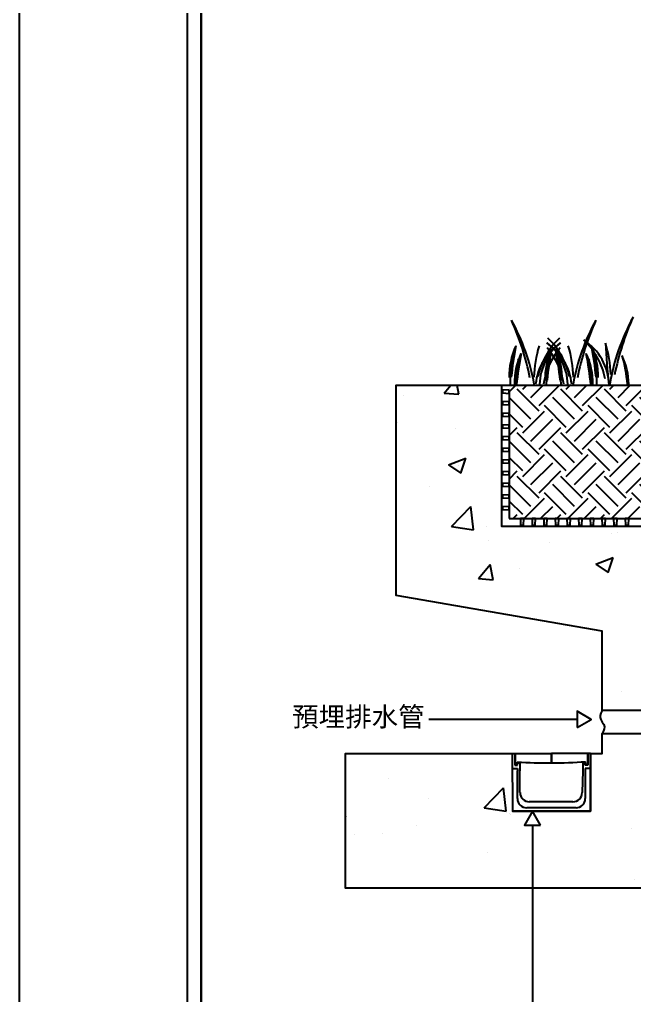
# Model space of a CAD drawing. Header units: millimetres. Extents: x 3083 to 7283, y 1609 to 4579.
# Drawn here: x 3083 to 3717, y 2777 to 3782 of the extents above; entities that cross this region are included whole.
import ezdxf

# ---------------------------------------------------------------- set-up
doc = ezdxf.new("R2010")
doc.units = ezdxf.units.MM
doc.styles.add('微軟正黑體', font='Microsoft JhengHei.ttf')

msp = doc.modelspace()

# ---------------------------------------------------------------- hatches: boundary and pattern name
h = msp.add_hatch()
h.set_pattern_fill('EARTH', color=256, scale=5, angle=45)
h.set_pattern_definition([(45, (-13893.087, -342.53), (0, 44.90128), [31.75, -31.75]), (45, (-13901.506, -334.11), (0, 44.90128), [31.75, -31.75]), (45, (-13909.925, -325.69), (0, 44.90128), [31.75, -31.75]), (135, (-13909.925, -320.078), (-44.90128, 0), [31.75, -31.75]), (135, (-13901.506, -311.66), (-44.90128, 0), [31.75, -31.75]), (135, (-13893.087, -303.24), (-44.90128, 0), [31.75, -31.75])])
h.paths.add_polyline_path([(3788.2, 3087.7), (3788.2, 3079.2), (3793.2, 3079.2)], flags=17)
h.paths.add_polyline_path([(3617.1, 3274.4), (3614.3, 3275.7), (3614.9, 3268)], flags=16)
edge = h.paths.add_edge_path()
edge.add_line((4092.9, 3072.5), (4092.8, 3228.1))
edge.add_line((4092.8, 3228.1), (4055.9, 3228.1))
edge.add_line((4055.9, 3228.1), (4055.4, 3220.2))
edge.add_line((4055.4, 3220.2), (4051.1, 3220.2))
edge.add_line((4051.1, 3220.2), (4050.6, 3228.1))
edge.add_line((4050.6, 3228.1), (4032.2, 3228.1))
edge.add_line((4032.2, 3228.1), (4028, 3356.7))
edge.add_line((4028, 3356.7), (4024.4, 3356.7))
edge.add_line((4024.4, 3356.7), (4024.4, 3393.7))
edge.add_line((4024.4, 3393.7), (4013.5, 3393.7))
edge.add_line((4013.5, 3393.7), (4013.7, 3405.3))
edge.add_line((4013.7, 3405.3), (3587.7, 3405.3))
edge.add_line((3587.7, 3405.3), (3587.7, 3270))
edge.add_arc((3589.7, 3270), 2, 180, 270)
edge.add_line((3589.7, 3268), (3614.9, 3268))
edge.add_line((3614.9, 3268), (3786.2, 3268))
edge.add_arc((3786.2, 3266), 2, 0, 90, ccw=False)
edge.add_line((3788.2, 3266), (3788.2, 3072.5))
edge.add_line((3788.2, 3072.5), (4092.9, 3072.5))

# ---------------------------------------------------------------- linework, layer by layer
for p, q in [((3083.3, 1608.9), (3083.3, 4578.9)), ((3270.3, 2000.9), (3270.3, 4380.1)), ((3270.3, 4380.1), (3270.3, 1808.7)), ((3579.7, 3405.3, -163.2), (4013.7, 3405.3, -163.2)), ((3587.7, 3400.5, -163.2), (3587.7, 3268, -163.2)), ((3587.7, 3268, -163.2), (3788.2, 3268, -163.2)), ((3780.2, 3070.3, -163.2), (3683.3, 3070.3, -163.2)), ((3657.8, 3061.2), (3504.9, 3061.2)), ((3683.3, 3046.6, -163.2), (3780.2, 3046.6, -163.2)), ((3590.9, 3026, -163.2), (3591.2, 2966.8, -163.2)), ((3590.9, 3026, -163.2), (3593.4, 3026, -163.2)), ((3593.4, 3026, -163.2), (3593.6, 3013.9, -163.2)), ((3594, 3026, -163.2), (3594, 3015.5, -163.2)), ((3594, 3026, -163.2), (3631.1, 3026, -163.2)), ((3668.2, 3026, -163.2), (3631.1, 3026, -163.2)), ((3668.2, 3026, -163.2), (3668.2, 3015.5, -163.2)), ((3668.8, 3026, -163.2), (3668.6, 3013.9, -163.2)), ((3671.3, 3026, -163.2), (3668.8, 3026, -163.2)), ((3671.3, 3026, -163.2), (3671.3, 2966.8, -163.2)), ((3595.9, 3015.5, -163.2), (3595.9, 3017.2, -163.2)), ((3596.4, 3016.4, -163.2), (3598.7, 3016.4, -163.2)), ((3596.4, 3013.9, -163.2), (3596.4, 3016.4, -163.2)), ((3598.7, 3016.4, -163.2), (3598.8, 3008.4, -163.2)), ((3663.5, 3016.4, -163.2), (3663.4, 3008.4, -163.2)), ((3665.8, 3016.4, -163.2), (3663.5, 3016.4, -163.2)), ((3665.8, 3013.9, -163.2), (3665.8, 3016.4, -163.2)), ((3666.3, 3015.5, -163.2), (3666.3, 3017.6, -163.2)), ((3591.1, 3010.7, -163.2), (3596.1, 3010.7, -163.2)), ((3593.6, 3013.9, -163.2), (3596.4, 3013.9, -163.2)), ((3596.1, 3010.7, -163.2), (3596.1, 3008.4, -163.2)), ((3596.1, 2979.7, -163.2), (3596.1, 3008.4, -163.2)), ((3598.8, 2985.9, -163.2), (3598.8, 3008.4, -163.2)), ((3663.4, 3008.4, -163.2), (3662.8, 2985.9, -163.2)), ((3668.6, 3013.9, -163.2), (3665.8, 3013.9, -163.2)), ((3666.1, 3010.7, -163.2), (3666, 3008.4, -163.2)), ((3666, 3008.4, -163.2), (3666, 2979.7, -163.2)), ((3671.3, 3010.7, -163.2), (3666.1, 3010.7, -163.2)), ((3653.3, 2976.4, -163.2), (3608.4, 2976.4, -163.2)), ((3671.3, 2966.8, -163.2), (3591.2, 2966.8, -163.2)), ((3656.5, 2970.2, -163.2), (3605.7, 2970.2, -163.2)), ((3611.8, 2952.4, -163.2), (3611.8, 2602, -163.2))]:
    msp.add_line(p, q)
at = {"color": 4}
msp.add_line((3256.1, 4394.3), (3256.1, 1794.4), dxfattribs=at)
at = {"linetype": 'Continuous'}
for p, q in [((3520.7, 3397.2, -163.2), (3527.6, 3405.3, -163.2)), ((3520.7, 3397.2, -163.2), (3535.9, 3395.9, -163.2)), ((3535.9, 3395.9, -163.2), (3534.1, 3405.3, -163.2)), ((3478.7, 3394.3, -163.2), (3478.7, 3394.3, -163.2)), ((3472.5, 3366.9, -163.2), (3472.5, 3366.9, -163.2)), ((3532.3, 3360.2, -163.2), (3532.3, 3360.2, -163.2)), ((3525.3, 3323.3, -163.2), (3543.1, 3330.1, -163.2)), ((3537.9, 3314.8, -163.2), (3543.1, 3330.1, -163.2)), ((3525.3, 3323.3, -163.2), (3537.9, 3314.8, -163.2)), ((3535.5, 3322.7, -163.2), (3535.5, 3322.7, -163.2)), ((3505.6, 3301.1, -163.2), (3505.6, 3301.1, -163.2)), ((3528.4, 3259.7, -163.2), (3548.1, 3280.4, -163.2)), ((3550.9, 3256.2, -163.2), (3548.1, 3280.4, -163.2)), ((3528.4, 3259.8, -163.2), (3550.9, 3256.3, -163.2)), ((3563.8, 3259.5, -163.2), (3563.8, 3259.5, -163.2)), ((3692.7, 3252.1, -163.2), (3692.7, 3252.1, -163.2)), ((3699.3, 3253.7, -163.2), (3699.3, 3253.7, -163.2)), ((3566.5, 3245.3, -163.2), (3566.5, 3245.3, -163.2)), ((3629.1, 3243.7, -163.2), (3629.1, 3243.7, -163.2)), ((3676.9, 3221, -163.2), (3694.7, 3227.9, -163.2)), ((3689.6, 3212.5, -163.2), (3694.7, 3227.8, -163.2)), ((3556, 3206.2, -163.2), (3568.2, 3220.8, -163.2)), ((3571.1, 3204.8, -163.2), (3568.2, 3220.7, -163.2)), ((3598.3, 3216.9, -163.2), (3598.3, 3216.9, -163.2)), ((3676.9, 3221, -163.2), (3689.6, 3212.5, -163.2)), ((3556, 3206.2, -163.2), (3571.2, 3204.8, -163.2)), ((3663.5, 3156.4, -163.2), (3663.5, 3156.4, -163.2)), ((3703.4, 3089.8, -163.2), (3703.4, 3089.8, -163.2)), ((3463.8, 3000.6, -163.2), (3463.8, 3000.6, -163.2)), ((3562, 2970.3, -163.2), (3581.8, 2990.9, -163.2)), ((3584.6, 2966.8, -163.2), (3581.8, 2990.9, -163.2)), ((3504.9, 2979.4, -163.2), (3504.9, 2979.4, -163.2)), ((3562, 2970.3, -163.2), (3584.6, 2966.8, -163.2)), ((3419.1, 2961.6, -163.2), (3419.5, 2961.7, -163.2)), ((3419.1, 2960.7, -163.2), (3419.5, 2961.7, -163.2)), ((3588.4, 2964.2, -163.2), (3588.4, 2964.2, -163.2)), ((3589, 2963.2, -163.2), (3589, 2963.2, -163.2)), ((3492.2, 2951.5, -163.2), (3492.2, 2951.5, -163.2)), ((3713.9, 2949.1, -163.2), (3713.9, 2949.1, -163.2)), ((3428.6, 2943.1, -163.2), (3428.6, 2943.1, -163.2)), ((3457.1, 2944.2, -163.2), (3457.1, 2944.2, -163.2)), ((3565.7, 2923.7, -163.2), (3565.7, 2923.7, -163.2)), ((3716.3, 2896.5, -163.2), (3716.3, 2896.5, -163.2))]:
    msp.add_line(p, q, dxfattribs=at)
at = {"elevation": -163.2}
for points in [[(3940.8, 3046.6), (4771.5, 3046.6), (4771.5, 3405.3), (4878.3, 3405.3), (4878.3, 3033.6), (4982.4, 3033.6), (4982.4, 3093.3), (5051.9, 3093.3), (5051.9, 2887.3), (3419.1, 2887.3), (3419.1, 3026), (3590.9, 3026)], [(3683.3, 3070.3), (3683.3, 3152), (3471.3, 3188.8), (3471.3, 3405.3), (3579.7, 3405.3), (3579.7, 3260), (3780.2, 3260), (3780.2, 3085.7)], [(3590.9, 3026), (3591.2, 2966.8), (3671.3, 2966.8), (3671.3, 3026), (3683.3, 3026), (3683.3, 3046.8)]]:
    msp.add_lwpolyline(points, dxfattribs=at)
for points in [[(3587.7, 3400.5), (3580.9, 3400.2), (3580.9, 3397.3), (3587.7, 3396.9)], [(3587.7, 3388.5), (3580.9, 3388.2), (3580.9, 3385.3), (3587.7, 3384.9)], [(3587.7, 3376.5), (3580.9, 3376.2), (3580.9, 3373.3), (3587.7, 3372.9)], [(3587.7, 3364.5), (3580.9, 3364.2), (3580.9, 3361.3), (3587.7, 3360.9)], [(3587.7, 3352.5), (3580.9, 3352.2), (3580.9, 3349.3), (3587.7, 3348.9)], [(3587.7, 3340.5), (3580.9, 3340.2), (3580.9, 3337.3), (3587.7, 3336.9)], [(3587.7, 3328.5), (3580.9, 3328.2), (3580.9, 3325.3), (3587.7, 3324.9)], [(3587.7, 3316.5), (3580.9, 3316.2), (3580.9, 3313.3), (3587.7, 3312.9)], [(3587.7, 3304.5), (3580.9, 3304.2), (3580.9, 3301.3), (3587.7, 3300.9)], [(3587.7, 3292.5), (3580.9, 3292.2), (3580.9, 3289.3), (3587.7, 3288.9)], [(3587.7, 3280.5), (3580.9, 3280.2), (3580.9, 3277.3), (3587.7, 3276.9)], [(3599.2, 3268), (3599.5, 3261.2), (3602.5, 3261.2), (3602.8, 3268)], [(3611.2, 3268), (3611.5, 3261.2), (3614.5, 3261.2), (3614.8, 3268)], [(3623.2, 3268), (3623.5, 3261.2), (3626.5, 3261.2), (3626.8, 3268)], [(3635.2, 3268), (3635.5, 3261.2), (3638.5, 3261.2), (3638.8, 3268)], [(3647.2, 3268), (3647.5, 3261.2), (3650.5, 3261.2), (3650.8, 3268)], [(3659.2, 3268), (3659.5, 3261.2), (3662.5, 3261.2), (3662.8, 3268)], [(3671.2, 3268), (3671.5, 3261.2), (3674.5, 3261.2), (3674.8, 3268)], [(3683.2, 3268), (3683.5, 3261.2), (3686.5, 3261.2), (3686.8, 3268)], [(3695.2, 3268), (3695.5, 3261.2), (3698.5, 3261.2), (3698.8, 3268)], [(3707.2, 3268), (3707.5, 3261.2), (3710.5, 3261.2), (3710.8, 3268)], [(3631.1, 3026), (3631.1, 3026), (3631.1, 3016.4), (3631.1, 3016.4)], [(3620.1, 2952.4), (3611.8, 2966.8), (3603.4, 2952.4)]]:
    msp.add_lwpolyline(points, close=True, dxfattribs=at)
msp.add_lwpolyline([(3657.8, 3052.8), (3672.2, 3061.2), (3657.8, 3069.6)], close=True)
for centre, radius, start, end in [((3344.3, 3360.6, -163.2), 269.9, 11.17, 24.4499), ((3394.8, 3365.6, -163.2), 222.5, 10.5508, 28.6766), ((3872.2, 3365.6, -163.2), 222.5, 151.3234, 169.4492), ((3922.7, 3360.6, -163.2), 269.9, 155.5501, 168.83), ((3910.5, 3368.5, -163.2), 222.5, 151.3234, 170.2265), ((3961, 3363.6, -163.2), 269.9, 155.5501, 168.83), ((3672.3, 3400.5, -163.2), 57.7, 123.2103, 174.1927), ((3691.6, 3398.9, -163.2), 75.8, 133.5703, 168.5592), ((3676.7, 3404.4, -163.2), 57.7, 129.4517, 178.0701), ((3594.7, 3400.5, -163.2), 57.7, 5.8073, 56.7897), ((3590.3, 3404.4, -163.2), 57.7, 1.9299, 50.5483), ((3575.4, 3398.9, -163.2), 75.8, 11.4408, 46.4297), ((3633, 3403.5, -163.2), 57.7, 1.8598, 56.7897), ((3612.3, 3396.8, -163.2), 75.8, 11.4408, 46.4297), ((3565.9, 3411.9, -163.2), 126.4, 2.0405, 16.9125), ((4378, 3482.9, -163.2), 692, 182.8352, 186.3708), ((3660.6, 3414.9, -163.2), 72.9, 154.9752, 181.4176), ((3720.2, 3407.5, -163.2), 131.4, 163.1006, 180.5183), ((3895.2, 3385.5, -163.2), 306.6, 168.6795, 174.759), ((3665.9, 3407, -163.2), 72.9, 154.9752, 180.5058), ((3725.6, 3399.6, -163.2), 131.4, 163.1006, 177.069), ((3900.6, 3377.6, -163.2), 306.6, 168.6795, 174.759), ((3739.4, 3408.9, -163.2), 126.4, 163.0875, 177.9595), ((3698, 3394.7, -163.2), 75.8, 139.8117, 171.2064), ((3697.5, 3411.8, -163.2), 72.9, 154.9752, 181.4176), ((3757.2, 3404.4, -163.2), 131.4, 163.1006, 179.1684), ((3932.1, 3382.4, -163.2), 306.6, 168.6795, 174.759), ((3569, 3394.7, -163.2), 75.8, 8.7936, 40.1883), ((3509.8, 3404.4, -163.2), 131.4, 0.8316, 16.8994), ((3569.4, 3411.8, -163.2), 72.9, 358.5824, 25.0248), ((3334.8, 3382.4, -163.2), 306.6, 5.241, 11.3205), ((3527.6, 3408.9, -163.2), 126.4, 2.0405, 16.9125), ((3601, 3407, -163.2), 72.9, 359.4942, 25.0248), ((3541.4, 3399.6, -163.2), 131.4, 2.931, 16.8994), ((3366.4, 3377.6, -163.2), 306.6, 5.241, 11.3205), ((3546.7, 3407.5, -163.2), 131.4, 359.4817, 16.8994), ((3606.4, 3414.9, -163.2), 72.9, 358.5824, 25.0248), ((3371.8, 3385.5, -163.2), 306.6, 5.241, 11.3205), ((3558.4, 3395.1, -163.2), 52.8, 42.7551, 43.9325), ((3576.8, 3404.1, -163.2), 33.9, 52.9943, 54.6971), ((3690.2, 3404.1, -163.2), 33.9, 125.3029, 127.0057), ((3708.6, 3395.1, -163.2), 52.8, 136.0675, 137.2449), ((3638, 3404.8, -163.2), 72.9, 1.1849, 25.0248), ((3578.3, 3397.5, -163.2), 131.4, 3.8706, 16.8994), ((3595, 3015.5, -163.2), 0.937, 180, 0), ((3627.7, 3643.8, -163.2), 627.4, 267.0983, 273.5293), ((3667.2, 3015.5, -163.2), 0.937, 180, 0), ((3608.4, 2985.9, -163.2), 9.56, 180, 270), ((3653.3, 2985.9, -163.2), 9.56, 270, 0), ((3605.7, 2979.7, -163.2), 9.56, 180, 270), ((3656.5, 2979.7, -163.2), 9.56, 270, 0)]:
    msp.add_arc(centre, radius, start, end)
msp.add_open_spline([(3683.3, 3070.3, -163.2), (3678.9, 3062.2), (3688.4, 3055.7), (3683.3, 3046.6, -163.2), (3683.3, 3046.6, -163.2), (3683.1, 3047)], degree=3)

# ---------------------------------------------------------------- texts
at = {"insert": (3364.1, 3062.8), "char_height": 20, "width": 130.775, "attachment_point": 4, "style": '微軟正黑體'}
msp.add_mtext('預埋排水管', dxfattribs=at)

doc.saveas('drawing.dxf')
